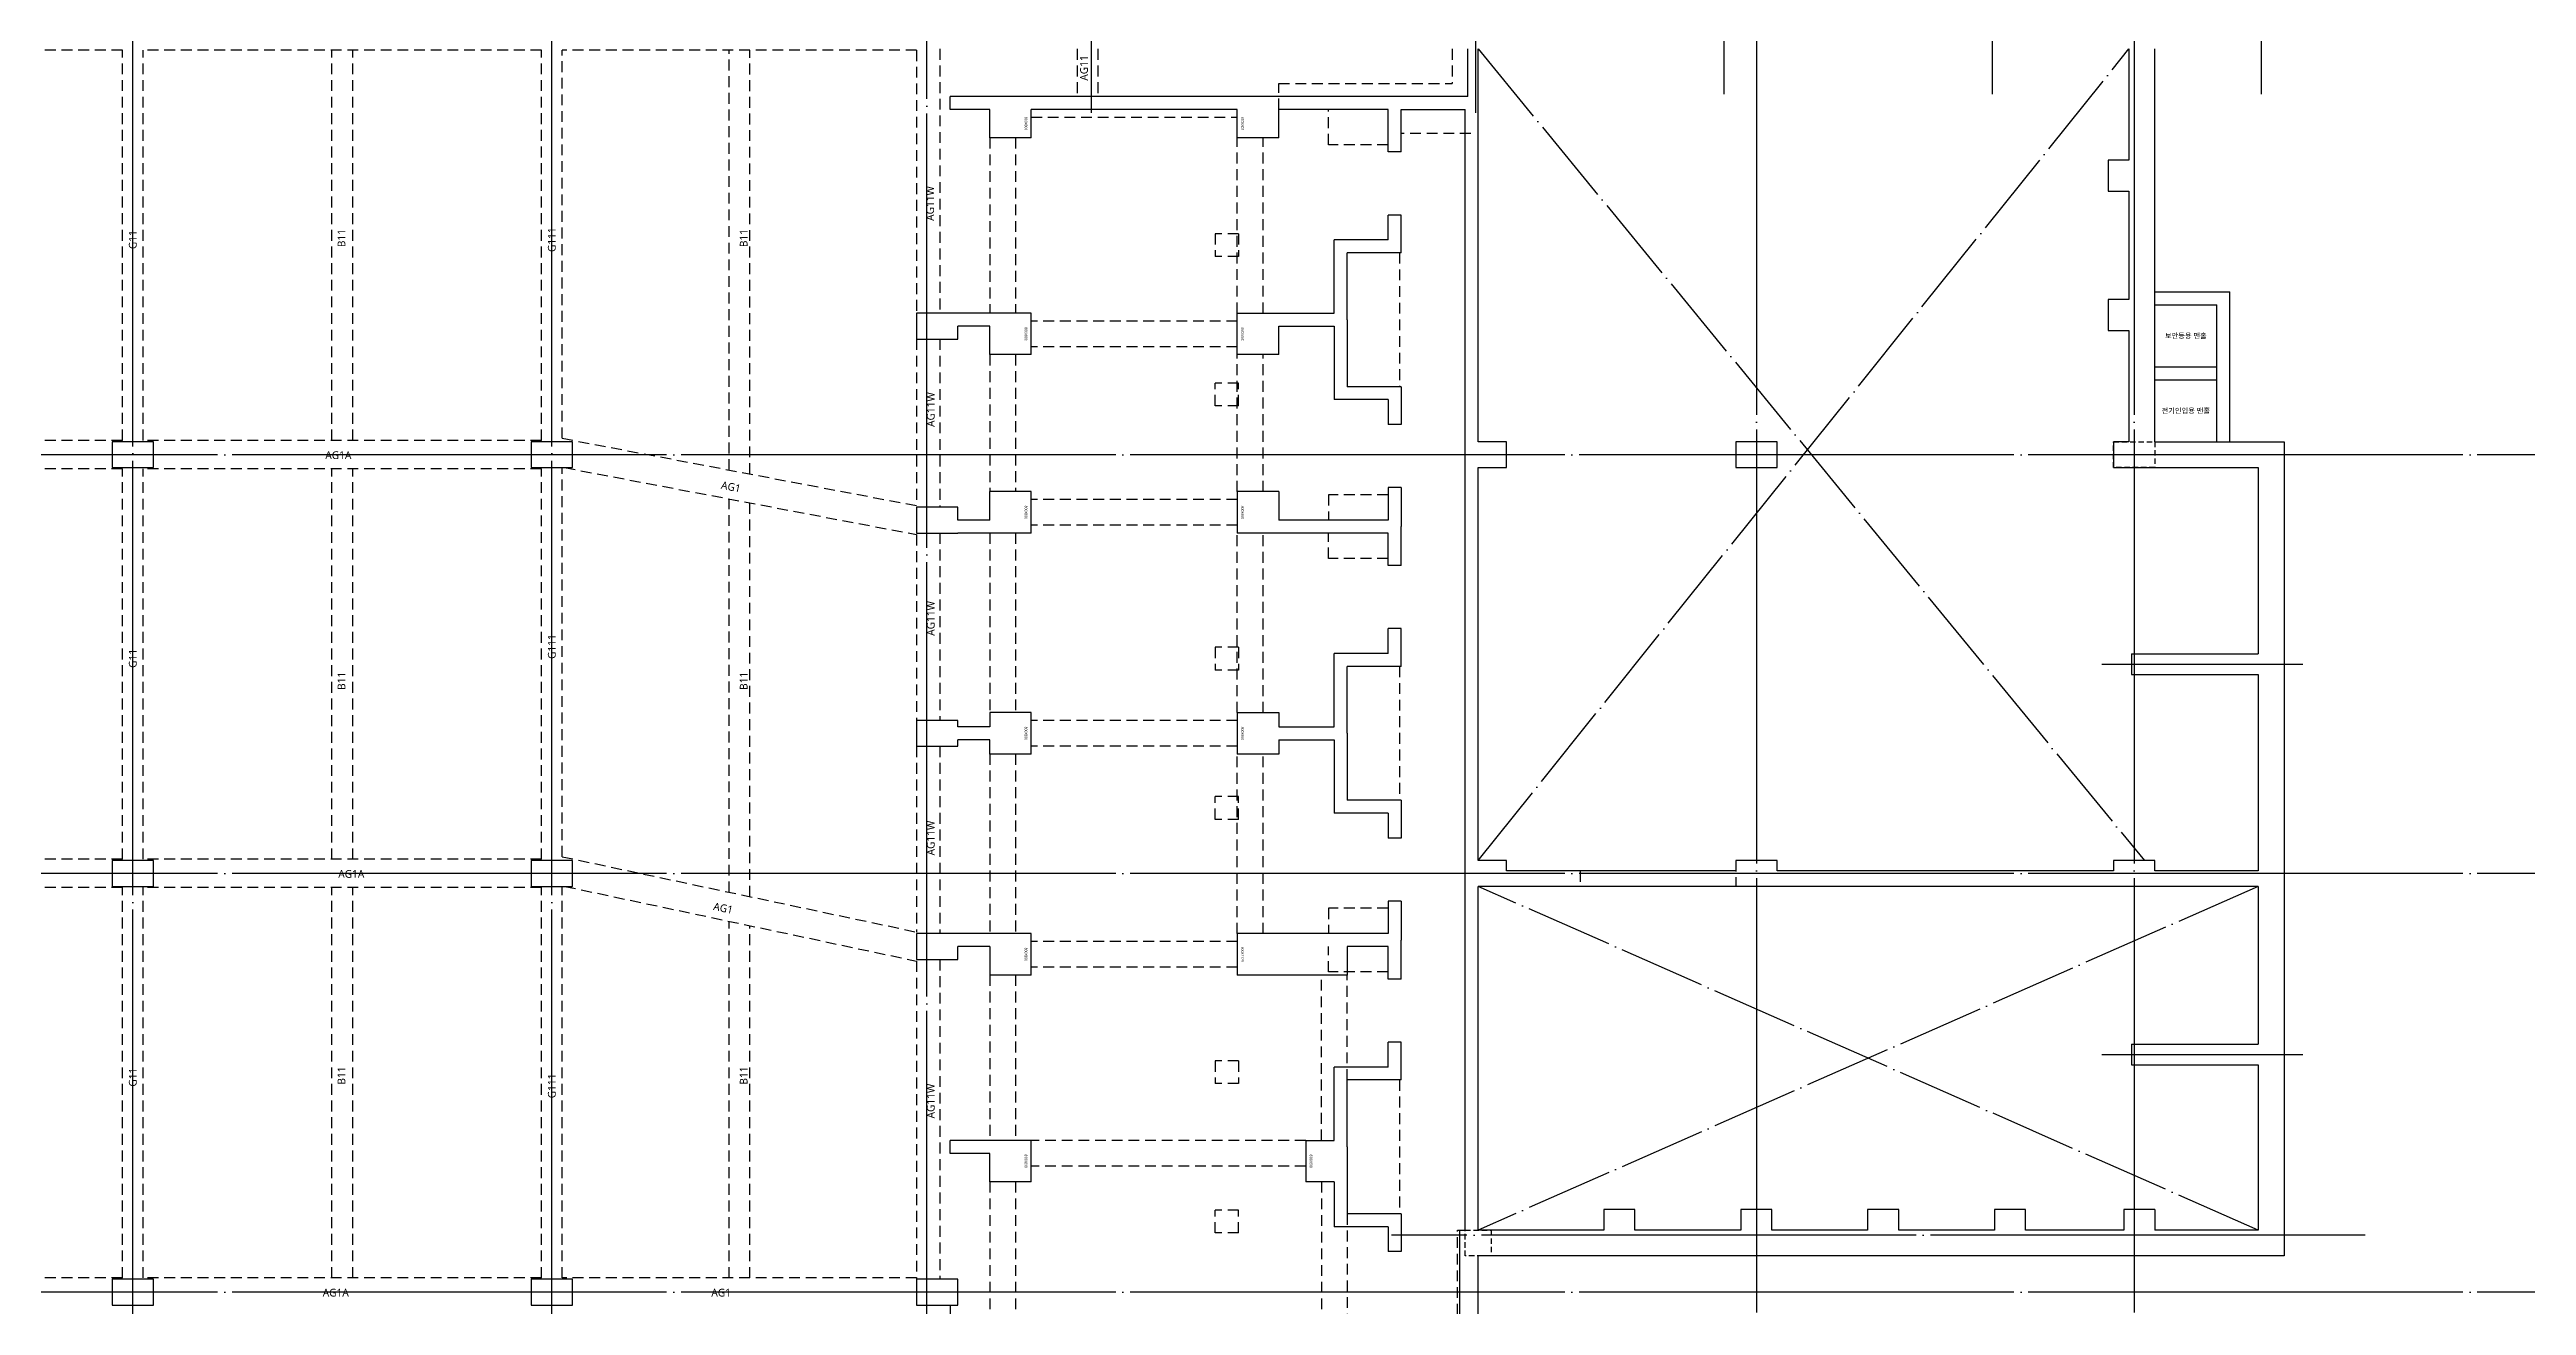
# Model space of a CAD drawing. Header units: millimetres. Extents: x 327808 to 2562540, y -728300 to 402793.
# Drawn here: x 1956340 to 2004220, y -633808 to -609513 of the extents above; entities that cross this region are included whole.
import ezdxf
from ezdxf.enums import TextEntityAlignment as Align
from ezdxf.xclip import XClip

# ---------------------------------------------------------------- set-up
doc = ezdxf.new("R2010")
doc.units = ezdxf.units.MM
doc.header["$LTSCALE"] = 140
doc.header["$XCLIPFRAME"] = 0
for name, pattern in [('XS-지하주차장$0$CEN', [62, 60, -1, 0, -1]), ('XS-지하주차장$0$DDOT', [14, 12, -1, 0, -1]), ('XS-지하주차장$0$HID', [2.3, 1.5, -0.8])]:
    doc.linetypes.add(name, pattern=pattern)
for name, color, linetype in [('XS-지하주차장$0$AWG', 5, 'XS-지하주차장$0$HID'), ('XS-지하주차장$0$B', 9, 'XS-지하주차장$0$HID'), ('XS-지하주차장$0$C3', 145, 'Continuous'), ('XS-지하주차장$0$CEN-P', 14, 'XS-지하주차장$0$CEN'), ('XS-지하주차장$0$COL', 2, 'Continuous'), ('XS-지하주차장$0$G', 4, 'XS-지하주차장$0$HID'), ('XS-지하주차장$0$OPEN', 9, 'XS-지하주차장$0$DDOT'), ('XS-지하주차장$0$TG', 30, 'XS-지하주차장$0$HID'), ('XS-지하주차장$0$W1', 2, 'Continuous'), ('XS-지하주차장$0$W1-H', 11, 'XS-지하주차장$0$HID'), ('XS-지하주차장$0$WG', 6, 'XS-지하주차장$0$HID')]:
    doc.layers.add(name, color=color, linetype=linetype)
for name, color, linetype, plot in [('XS-지하주차장$0$B-TEXT', 7, 'Continuous', False), ('XS-지하주차장$0$DEFPOINT', 144, 'Continuous', False), ('XS-지하주차장$0$G-TEXT', 3, 'Continuous', False), ('XS-지하주차장$0$PD', 145, 'XS-지하주차장$0$HID', False)]:
    doc.layers.add(name, color=color, linetype=linetype, plot=plot)
doc.styles.add('XS-지하주차장$0$맑은 고딕', font='malgun.ttf')
doc.styles.add('XS-지하주차장$0$맑은고딕', font='malgun.ttf')

# ---------------------------------------------------------------- blocks, each defined once
blk = doc.blocks.new('XS-지하주차장$0$B1-5')
at = {"layer": 'XS-지하주차장$0$PD'}
for p, q in [((720, 10065), (720, 8715)), ((3025, 8685), (5615, 8685)), ((11025, 8685), (13615, 8685)), ((19025, 8685), (21615, 8685)), ((935, 8465), (935, 7315)), ((7705, 8465), (7705, 7315)), ((8935, 8465), (8935, 7315)), ((15705, 8465), (15705, 7315)), ((16935, 8465), (16935, 7315)), ((935, 7315), (250, 7315)), ((7705, 7315), (8195, 7315)), ((8935, 7315), (8445, 7315)), ((15705, 7315), (16195, 7315)), ((16935, 7315), (16445, 7315)), ((2655, 5575), (3095, 5575)), ((2655, 5575), (2655, 5120)), ((3095, 5575), (3095, 5120)), ((5985, 5575), (5545, 5575)), ((5545, 5575), (5545, 5120)), ((5985, 5575), (5985, 5120)), ((10655, 5575), (11095, 5575)), ((10655, 5575), (10655, 5120)), ((11095, 5575), (11095, 5120)), ((13985, 5575), (13545, 5575)), ((13545, 5575), (13545, 5120)), ((13985, 5575), (13985, 5120)), ((18655, 5575), (19095, 5575)), ((18655, 5575), (18655, 5120)), ((19095, 5575), (19095, 5120)), ((21985, 5575), (21545, 5575)), ((21545, 5575), (21545, 5120)), ((21985, 5575), (21985, 5120)), ((2655, 5120), (3095, 5120)), ((5985, 5120), (5545, 5120)), ((10655, 5120), (11095, 5120)), ((13985, 5120), (13545, 5120)), ((18655, 5120), (19095, 5120)), ((21985, 5120), (21545, 5120))]:
    blk.add_line(p, q, dxfattribs=at)
at = {"layer": 'XS-지하주차장$0$W1'}
for p, q in [((6680, 10205), (0, 10205)), ((14780, 10205), (7180, 10205)), ((21930, 10205), (15280, 10205)), ((44415, 10205), (22430, 10205)), ((0, 10005), (0, 0)), ((21930, 9955), (250, 9955)), ((250, 8715), (250, 9955)), ((21930, 9855), (21930, 9955)), ((44765, 9855), (21930, 9855)), ((1075, 8715), (250, 8715)), ((1075, 8715), (1075, 8465)), ((3025, 8715), (2295, 8715)), ((2295, 8715), (2295, 8465)), ((3025, 8715), (3025, 7675)), ((5615, 8715), (6345, 8715)), ((5615, 8715), (5615, 7675)), ((6345, 8715), (6345, 8465)), ((7565, 8715), (8320, 8715)), ((7565, 8715), (7565, 8465)), ((9075, 8715), (8320, 8715)), ((9075, 8715), (9075, 8465)), ((11025, 8715), (10295, 8715)), ((10295, 8715), (10295, 8465)), ((11025, 8715), (11025, 7675)), ((13615, 8715), (14345, 8715)), ((13615, 8715), (13615, 7675)), ((14345, 8715), (14345, 8465)), ((15565, 8715), (16320, 8715)), ((15565, 8715), (15565, 8465)), ((17075, 8715), (16320, 8715)), ((17075, 8715), (17075, 8465)), ((19025, 8715), (18295, 8715)), ((18295, 8715), (18295, 8465)), ((19025, 8715), (19025, 7675)), ((21615, 8715), (22345, 8715)), ((21615, 8715), (21615, 7675)), ((22345, 8715), (22345, 8465)), ((1075, 8465), (250, 8465)), ((250, 8465), (250, 6350)), ((2775, 8465), (2295, 8465)), ((2775, 8465), (2775, 7425)), ((5865, 8465), (6345, 8465)), ((5865, 8465), (5865, 7425)), ((7565, 8465), (8195, 8465)), ((8195, 8465), (8195, 6350)), ((8445, 8465), (8445, 5550)), ((9075, 8465), (8445, 8465)), ((10775, 8465), (10295, 8465)), ((10775, 8465), (10775, 7425)), ((13865, 8465), (14345, 8465)), ((13865, 8465), (13865, 7425)), ((15565, 8465), (16195, 8465)), ((16195, 8465), (16195, 5550)), ((16445, 8465), (16445, 7675)), ((17075, 8465), (16445, 8465)), ((18775, 8465), (18295, 8465)), ((18775, 8465), (18775, 7425)), ((21865, 8465), (22345, 8465)), ((21865, 8465), (21865, 7425)), ((4320, 7675), (3025, 7675)), ((4320, 7675), (5615, 7675)), ((12320, 7675), (11025, 7675)), ((12320, 7675), (13615, 7675)), ((16445, 7675), (16995, 7675)), ((16995, 7675), (16995, 5550)), ((20320, 7675), (19025, 7675)), ((20320, 7675), (21615, 7675)), ((4195, 7425), (2775, 7425)), ((4195, 5550), (4195, 7425)), ((4445, 7425), (5865, 7425)), ((4445, 6350), (4445, 7425)), ((12195, 7425), (10775, 7425)), ((12195, 6350), (12195, 7425)), ((12445, 6350), (12445, 7425)), ((12445, 7425), (13865, 7425)), ((20195, 7425), (18775, 7425)), ((20195, 6875), (20195, 7425)), ((20995, 7425), (21865, 7425)), ((20995, 7425), (20995, 6875)), ((20195, 6875), (20995, 6875)), ((800, 6350), (250, 6350)), ((800, 6350), (800, 5550)), ((4995, 6350), (4445, 6350)), ((4995, 6350), (4995, 5550)), ((7645, 6350), (8195, 6350)), ((7645, 6350), (7645, 5550)), ((11920, 6350), (12195, 6350)), ((11920, 5550), (11920, 6350)), ((12445, 6350), (12720, 6350)), ((12720, 6350), (12720, 5550)), ((250, 5550), (250, 1565)), ((800, 5550), (250, 5550)), ((4995, 5550), (4195, 5550)), ((7645, 5550), (8445, 5550)), ((11920, 5550), (12720, 5550)), ((16195, 5550), (16995, 5550)), ((800, 1565), (250, 1565)), ((800, 1565), (800, 765)), ((4995, 1565), (4195, 1565)), ((4195, 1565), (4195, 150)), ((4995, 1565), (4995, 765)), ((8445, 1565), (7645, 1565)), ((7645, 1565), (7645, 765)), ((8445, 1565), (8445, 150)), ((12720, 1565), (11920, 1565)), ((11920, 1565), (11920, 765)), ((12720, 1565), (12720, 765)), ((16995, 1565), (16195, 1565)), ((16195, 1565), (16195, 150)), ((16995, 1565), (16995, 765)), ((20995, 1565), (20195, 1565)), ((20195, 1565), (20195, 0)), ((20995, 1565), (20995, 765)), ((800, 765), (250, 765)), ((250, 765), (250, 0)), ((4995, 765), (4445, 765)), ((4445, 765), (4445, 150)), ((8195, 765), (7645, 765)), ((8195, 765), (8195, 150)), ((11920, 765), (12195, 765)), ((12195, 765), (12195, 150)), ((12720, 765), (12445, 765)), ((12445, 765), (12445, 150)), ((16445, 765), (16445, 150)), ((16445, 765), (16995, 765)), ((20995, 765), (20445, 765)), ((20445, 765), (20445, 0)), ((250, 0), (0, 0)), ((20445, 0), (20195, 0))]:
    blk.add_line(p, q, dxfattribs=at)
at = {"layer": 'XS-지하주차장$0$DEFPOINT', "color": 1, "style": 'XS-지하주차장$0$맑은고딕', "width": 0.8}
for s, p in [('800X800', (20595, 6975)), ('800X800', (525, 5650)), ('800X800', (4595, 5650)), ('800X800', (8045, 5650)), ('800X800', (12320, 5650)), ('800X2125', (16595, 5650)), ('800X800', (525, 1465)), ('800X800', (4595, 1465)), ('800X800', (8045, 1465)), ('800X800', (12320, 1465)), ('800X800', (16595, 1465)), ('800X800', (20595, 1465))]:
    blk.add_text(s, height=50, dxfattribs=at).set_placement(p, align=Align.MIDDLE_CENTER)
blk = doc.blocks.new('XS-지하주차장$0$B2-W')
at = {"layer": 'XS-지하주차장$0$W1-H'}
for p, q in [((143205, 48690), (143205, 49610)), ((143405, 48690), (143405, 49610)), ((155985, 49610), (155985, 47460)), ((156485, 42010), (156485, 49610)), ((133200, 48440), (133200, 48690)), ((143205, 48690), (133200, 48690)), ((133965, 48440), (133200, 48440)), ((133965, 47890), (133965, 48440)), ((134765, 47890), (134765, 48440)), ((138750, 48440), (134765, 48440)), ((138750, 47890), (138750, 48440)), ((141665, 48440), (139550, 48440)), ((139550, 47890), (139550, 48440)), ((141665, 47615), (141665, 48440)), ((141915, 48440), (143155, 48440)), ((141915, 47615), (141915, 48440)), ((143155, 26760), (143155, 48440)), ((143405, 42010), (143405, 48690)), ((134765, 47890), (133965, 47890)), ((139550, 47890), (138750, 47890)), ((141915, 47615), (141665, 47615)), ((155585, 47460), (155585, 46860)), ((155985, 47460), (155585, 47460)), ((155585, 46860), (155985, 46860)), ((155985, 46860), (155985, 44760)), ((141665, 45915), (141665, 46395)), ((141915, 46395), (141665, 46395)), ((141915, 45665), (141915, 46395)), ((140625, 44495), (140625, 45915)), ((141665, 45915), (140625, 45915)), ((140875, 44370), (140875, 45665)), ((141915, 45665), (140875, 45665)), ((155585, 44760), (155585, 44160)), ((155985, 44760), (155585, 44760)), ((133350, 44495), (132550, 44495)), ((132550, 44495), (132550, 43995)), ((134765, 44495), (133350, 44495)), ((133965, 44245), (133350, 44245)), ((133350, 43995), (133350, 44245)), ((133965, 43695), (133965, 44245)), ((134765, 43695), (134765, 44495)), ((138750, 44495), (140625, 44495)), ((138750, 43695), (138750, 44495)), ((139550, 44245), (140625, 44245)), ((139550, 43695), (139550, 44245)), ((140625, 44245), (140625, 42825)), ((140875, 44370), (140875, 43075)), ((155585, 44160), (155985, 44160)), ((155985, 44160), (155985, 42010)), ((132550, 43995), (133350, 43995)), ((134765, 43695), (133965, 43695)), ((139550, 43695), (138750, 43695)), ((141665, 42825), (140625, 42825)), ((141915, 43075), (140875, 43075)), ((141665, 42825), (141665, 42345)), ((141915, 43075), (141915, 42345)), ((141915, 42345), (141665, 42345)), ((117000, 42010), (117000, 41510)), ((117800, 42010), (117000, 42010)), ((117800, 41510), (117800, 42010)), ((125100, 42010), (125100, 41510)), ((125900, 42010), (125100, 42010)), ((125900, 41510), (125900, 42010)), ((143955, 42010), (143405, 42010)), ((143955, 41510), (143955, 42010)), ((148385, 42010), (148385, 41510)), ((149185, 42010), (148385, 42010)), ((149185, 41510), (149185, 42010)), ((155685, 42010), (155685, 41510)), ((155985, 42010), (155685, 42010)), ((156485, 42010), (158985, 42010)), ((158985, 42010), (158985, 26260)), ((117000, 41510), (117800, 41510)), ((125100, 41510), (125900, 41510)), ((143405, 33910), (143405, 41510)), ((143405, 41510), (143955, 41510)), ((148385, 41510), (149185, 41510)), ((155685, 41510), (158485, 41510)), ((158485, 41510), (158485, 37910)), ((133350, 40745), (132550, 40745)), ((132550, 40745), (132550, 40245)), ((133350, 40495), (133350, 40745)), ((134765, 41045), (133965, 41045)), ((133965, 40495), (133965, 41045)), ((134765, 40245), (134765, 41045)), ((138750, 41045), (138750, 40245)), ((139550, 41045), (138750, 41045)), ((139550, 41045), (139550, 40495)), ((141665, 41125), (141665, 40495)), ((141915, 41125), (141665, 41125)), ((141915, 41125), (141915, 40370)), ((132550, 40245), (133350, 40245)), ((133965, 40495), (133350, 40495)), ((134765, 40245), (133350, 40245)), ((141665, 40245), (138750, 40245)), ((141665, 40495), (139550, 40495)), ((141665, 39615), (141665, 40245)), ((141915, 39615), (141915, 40370)), ((141915, 39615), (141665, 39615)), ((141665, 37915), (141665, 38395)), ((141915, 38395), (141665, 38395)), ((141915, 37665), (141915, 38395)), ((140625, 36495), (140625, 37915)), ((141665, 37915), (140625, 37915)), ((156035, 37910), (158485, 37910)), ((156035, 37910), (156035, 37510)), ((140875, 36370), (140875, 37665)), ((141915, 37665), (140875, 37665)), ((156035, 37510), (158485, 37510)), ((158485, 37510), (158485, 33710)), ((133350, 36620), (132550, 36620)), ((132550, 36620), (132550, 36120)), ((133350, 36495), (133350, 36620)), ((133965, 36495), (133350, 36495)), ((134765, 36770), (133965, 36770)), ((133965, 36770), (133965, 36495)), ((134765, 35970), (134765, 36770)), ((138750, 36770), (138750, 35970)), ((138750, 36770), (139550, 36770)), ((139550, 36770), (139550, 36495)), ((139550, 36495), (140625, 36495)), ((132550, 36120), (133350, 36120)), ((133965, 36245), (133350, 36245)), ((133350, 36120), (133350, 36245)), ((133965, 35970), (133965, 36245)), ((134765, 35970), (133965, 35970)), ((139550, 35970), (138750, 35970)), ((139550, 36245), (140625, 36245)), ((139550, 36245), (139550, 35970)), ((140625, 36245), (140625, 34825)), ((140875, 36370), (140875, 35075)), ((141915, 35075), (140875, 35075)), ((141915, 35075), (141915, 34345)), ((141665, 34825), (140625, 34825)), ((141665, 34825), (141665, 34345)), ((141915, 34345), (141665, 34345)), ((117000, 33910), (117000, 33410)), ((117800, 33910), (117000, 33910)), ((117800, 33410), (117800, 33910)), ((125100, 33910), (125100, 33410)), ((125900, 33910), (125100, 33910)), ((125900, 33410), (125900, 33910)), ((143955, 33910), (143405, 33910)), ((143955, 33710), (143955, 33910)), ((145375, 33710), (143955, 33710)), ((145375, 33710), (145375, 33410)), ((148385, 33910), (148385, 33410)), ((149185, 33910), (148385, 33910)), ((149185, 33710), (149185, 33910)), ((155685, 33710), (149185, 33710)), ((155685, 33910), (155685, 33710)), ((156485, 33910), (155685, 33910)), ((156485, 33710), (156485, 33910)), ((158485, 33710), (156485, 33710)), ((117000, 33410), (117800, 33410)), ((125100, 33410), (125900, 33410)), ((141665, 33125), (141665, 32495)), ((141915, 33125), (141665, 33125)), ((141915, 33125), (141915, 32370)), ((143405, 26760), (143405, 33410)), ((145375, 33410), (143405, 33410)), ((158485, 33410), (148385, 33410)), ((158485, 33410), (158485, 30360)), ((133350, 32495), (132550, 32495)), ((132550, 32495), (132550, 31995)), ((134765, 32495), (133350, 32495)), ((133965, 32245), (133350, 32245)), ((133350, 31995), (133350, 32245)), ((133965, 32245), (133965, 31695)), ((134765, 31695), (134765, 32495)), ((141665, 32495), (138750, 32495)), ((138750, 32495), (138750, 31695)), ((141665, 32245), (140875, 32245)), ((140875, 32245), (140875, 31695)), ((141665, 31615), (141665, 32245)), ((141915, 31615), (141915, 32370)), ((132550, 31995), (133350, 31995)), ((134765, 31695), (133965, 31695)), ((140875, 31695), (138750, 31695)), ((141915, 31615), (141665, 31615)), ((141665, 29915), (141665, 30395)), ((141915, 30395), (141665, 30395)), ((141915, 29665), (141915, 30395)), ((156035, 30360), (158485, 30360)), ((156035, 30360), (156035, 29960)), ((140625, 28495), (140625, 29915)), ((141665, 29915), (140625, 29915)), ((156035, 29960), (158485, 29960)), ((158485, 29960), (158485, 26760)), ((140875, 28370), (140875, 29665)), ((141915, 29665), (140875, 29665)), ((133200, 28245), (133200, 28495)), ((134765, 28495), (133200, 28495)), ((134765, 27695), (134765, 28495)), ((140075, 28495), (140625, 28495)), ((140075, 28495), (140075, 27695)), ((140875, 28370), (140875, 27075)), ((133965, 28245), (133200, 28245)), ((133965, 27695), (133965, 28245)), ((134765, 27695), (133965, 27695)), ((140625, 27695), (140075, 27695)), ((140625, 27695), (140625, 26825)), ((141665, 26825), (140625, 26825)), ((141915, 27075), (140875, 27075)), ((141665, 26825), (141665, 26345)), ((141915, 27075), (141915, 26345)), ((146435, 27160), (145835, 27160)), ((145835, 27160), (145835, 26760)), ((146435, 26760), (146435, 27160)), ((149085, 27160), (148485, 27160)), ((148485, 27160), (148485, 26760)), ((149085, 26760), (149085, 27160)), ((151535, 27160), (150935, 27160)), ((150935, 27160), (150935, 26760)), ((151535, 26760), (151535, 27160)), ((153985, 27160), (153385, 27160)), ((153385, 27160), (153385, 26760)), ((153985, 26760), (153985, 27160)), ((155885, 27160), (155885, 26760)), ((156485, 27160), (155885, 27160)), ((156485, 27160), (156485, 26760)), ((141915, 26345), (141665, 26345)), ((143005, 3875), (143005, 26760)), ((143005, 26760), (143155, 26760)), ((145835, 26760), (143405, 26760)), ((148485, 26760), (146435, 26760)), ((150935, 26760), (149085, 26760)), ((153385, 26760), (151535, 26760)), ((155885, 26760), (153985, 26760)), ((158485, 26760), (156485, 26760)), ((143405, 4275), (143405, 26260)), ((158985, 26260), (143405, 26260)), ((117000, 25810), (117000, 25310)), ((117800, 25810), (117000, 25810)), ((117800, 25310), (117800, 25810)), ((125100, 25810), (125100, 25310)), ((125900, 25810), (125100, 25810)), ((125900, 25310), (125900, 25810)), ((132550, 25810), (132550, 25310)), ((133350, 25810), (132550, 25810)), ((133350, 25310), (133350, 25810)), ((117000, 25310), (117800, 25310)), ((125100, 25310), (125900, 25310)), ((132550, 25310), (133350, 25310))]:
    blk.add_line(p, q, dxfattribs=at)
blk = doc.blocks.new('XS-지하주차장')
at = {"layer": 'XS-지하주차장$0$AWG'}
for p, q in [((679060, 117630), (679060, 118130)), ((679060, 118130), (682415, 118130))]:
    blk.add_line(p, q, dxfattribs=at)
at = {"layer": 'XS-지하주차장$0$B'}
for p, q in [((660760, 111225), (660760, 118775)), ((661160, 111225), (661160, 118775)), ((668435, 110654), (668435, 118775)), ((668835, 110578), (668835, 118775)), ((660760, 103125), (660760, 110675)), ((661160, 103125), (661160, 110675)), ((668435, 102487), (668435, 110095)), ((668835, 102402), (668835, 110019)), ((660760, 95025), (660760, 102575)), ((661160, 95025), (661160, 102575)), ((668435, 95025), (668435, 101925)), ((668835, 95025), (668835, 101840))]:
    blk.add_line(p, q, dxfattribs=at)
at = {"layer": 'XS-지하주차장$0$C3', "linetype": 'XS-지하주차장$0$HID', "ltscale": 0.5}
for points in [[(695195, 111200), (695995, 111200), (695995, 110700), (695195, 110700)], [(682665, 95950), (683165, 95950), (683165, 95450), (682665, 95450)]]:
    blk.add_lwpolyline(points, close=True, dxfattribs=at)
at = {"layer": 'XS-지하주차장$0$CEN-P'}
for p, q in [((672260, 48390), (672260, 243390)), ((675440, 117560), (675440, 243390)), ((682865, 243390), (682865, 117560)), ((687665, 243390), (687665, 117925)), ((698060, 117925), (698060, 243390)), ((692860, 117925), (692860, 131575)), ((688295, 120120), (688295, 92750)), ((695595, 120120), (695595, 48390)), ((727990, 110950), (504010, 110950)), ((694975, 106900), (698860, 106900)), ((727990, 102850), (504010, 102850)), ((694975, 99350), (698860, 99350)), ((700060, 95850), (681240, 95850)), ((727990, 94750), (504010, 94750))]:
    blk.add_line(p, q, dxfattribs=at)
at = {"layer": 'XS-지하주차장$0$CEN-P', "color": 181}
for p, q in [((656910, 93750), (656910, 120050)), ((665010, 93750), (665010, 120050))]:
    blk.add_line(p, q, dxfattribs=at)
at = {"layer": 'XS-지하주차장$0$COL'}
for p, q in [((682715, 117880), (682715, 118800)), ((682915, 117880), (682915, 118800)), ((695495, 118800), (695495, 116650)), ((695995, 111200), (695995, 118800)), ((695095, 116650), (695095, 116050)), ((695495, 116650), (695095, 116650)), ((695095, 116050), (695495, 116050)), ((695495, 116050), (695495, 113950)), ((695995, 114100), (697445, 114100)), ((697445, 111200), (697445, 114100)), ((695095, 113950), (695095, 113350)), ((695495, 113950), (695095, 113950)), ((695995, 113850), (697195, 113850)), ((697195, 111200), (697195, 113850)), ((695095, 113350), (695495, 113350)), ((695495, 113350), (695495, 111200)), ((695995, 112650), (697195, 112650)), ((695995, 112400), (697195, 112400)), ((683465, 111200), (682915, 111200)), ((683465, 110700), (683465, 111200)), ((695195, 111200), (695195, 110700)), ((695495, 111200), (695195, 111200)), ((695995, 111200), (698495, 111200)), ((698495, 111200), (698495, 95450)), ((682915, 110700), (683465, 110700)), ((695195, 110700), (697995, 110700)), ((697995, 110700), (697995, 107100)), ((695545, 107100), (697995, 107100)), ((695545, 107100), (695545, 106700)), ((695545, 106700), (697995, 106700)), ((697995, 106700), (697995, 102900)), ((683465, 103100), (682915, 103100)), ((683465, 102900), (683465, 103100)), ((687895, 103100), (687895, 102900)), ((688695, 103100), (687895, 103100)), ((688695, 102900), (688695, 103100)), ((695195, 103100), (695195, 102900)), ((695995, 103100), (695195, 103100)), ((695995, 102900), (695995, 103100)), ((697995, 102600), (682915, 102600)), ((687895, 102900), (683465, 102900)), ((695195, 102900), (688695, 102900)), ((697995, 102900), (695995, 102900)), ((697995, 102600), (697995, 99550)), ((695545, 99550), (697995, 99550)), ((695545, 99550), (695545, 99150)), ((695545, 99150), (697995, 99150)), ((697995, 99150), (697995, 95950)), ((685945, 96350), (685345, 96350)), ((685345, 96350), (685345, 95950)), ((685945, 95950), (685945, 96350)), ((688595, 96350), (687995, 96350)), ((687995, 96350), (687995, 95950)), ((688595, 95950), (688595, 96350)), ((691045, 96350), (690445, 96350)), ((690445, 96350), (690445, 95950)), ((691045, 95950), (691045, 96350)), ((693495, 96350), (692895, 96350)), ((692895, 96350), (692895, 95950)), ((693495, 95950), (693495, 96350)), ((695395, 96350), (695395, 95950)), ((695995, 96350), (695395, 96350)), ((695995, 96350), (695995, 95950)), ((685345, 95950), (682915, 95950)), ((687995, 95950), (685945, 95950)), ((690445, 95950), (688595, 95950)), ((692895, 95950), (691045, 95950)), ((695395, 95950), (693495, 95950)), ((697995, 95950), (695995, 95950)), ((698495, 95450), (682915, 95450))]:
    blk.add_line(p, q, dxfattribs=at)
for points in [[(672860, 113685), (672060, 113685), (672060, 113185), (672860, 113185), (672860, 113435)], [(672860, 109685), (672860, 109935), (672060, 109935), (672060, 109435), (672860, 109435)], [(672860, 105685), (672860, 105810), (672060, 105810), (672060, 105310), (672860, 105310), (672860, 105435)], [(672860, 101685), (672060, 101685), (672060, 101185), (672860, 101185), (672860, 101435)]]:
    blk.add_lwpolyline(points, dxfattribs=at)
for points in [[(656510, 111200), (656510, 110700), (657310, 110700), (657310, 111200)], [(664610, 111200), (664610, 110700), (665410, 110700), (665410, 111200)], [(687895, 111200), (687895, 110700), (688695, 110700), (688695, 111200)], [(656510, 103100), (656510, 102600), (657310, 102600), (657310, 103100)], [(664610, 103100), (664610, 102600), (665410, 102600), (665410, 103100)], [(656510, 95000), (656510, 94500), (657310, 94500), (657310, 95000)], [(664610, 95000), (664610, 94500), (665410, 94500), (665410, 95000)], [(672060, 95000), (672060, 94500), (672860, 94500), (672860, 95000)]]:
    blk.add_lwpolyline(points, close=True, dxfattribs=at)
at = {"layer": 'XS-지하주차장$0$G'}
for p, q in [((656710, 118775), (649010, 118775)), ((656710, 111225), (656710, 118775)), ((657110, 111225), (657110, 118775)), ((664810, 118775), (657110, 118775)), ((664810, 111225), (664810, 118775)), ((665210, 111268), (665210, 118775)), ((672060, 118775), (665210, 118775)), ((672060, 118775), (672060, 113685)), ((672510, 118800), (672510, 113685)), ((675165, 118800), (675165, 117880)), ((675565, 118800), (675565, 117880)), ((672060, 113185), (672060, 109965)), ((672510, 113185), (672510, 109935)), ((656710, 111225), (649010, 111225)), ((664810, 111225), (657110, 111225)), ((665210, 111268), (672060, 109965)), ((656710, 110675), (649010, 110675)), ((656710, 103125), (656710, 110675)), ((657110, 103125), (657110, 110675)), ((664810, 110675), (657110, 110675)), ((664810, 103125), (664810, 110675)), ((665210, 103174), (665210, 110700)), ((665253, 110700), (672060, 109405)), ((672060, 109405), (672060, 105810)), ((672510, 109435), (672510, 105810)), ((672060, 105310), (672060, 101716)), ((672510, 105310), (672510, 101685)), ((656710, 103125), (649010, 103125)), ((664810, 103125), (657110, 103125)), ((665210, 103174), (672060, 101716)), ((656710, 102575), (649010, 102575)), ((656710, 95025), (656710, 102575)), ((657110, 95025), (657110, 102575)), ((664810, 102575), (657110, 102575)), ((664810, 95025), (664810, 102575)), ((665210, 95025), (665210, 102600)), ((665264, 102600), (672060, 101154)), ((672060, 101154), (672060, 95000)), ((672510, 101185), (672510, 95000)), ((656710, 95025), (649010, 95025)), ((664810, 95025), (657110, 95025)), ((672060, 95025), (665210, 95025)), ((672710, 94500), (672710, 87385))]:
    blk.add_line(p, q, dxfattribs=at)
at = {"layer": 'XS-지하주차장$0$OPEN'}
for p, q in [((682915, 118800), (695795, 103100)), ((682915, 103100), (695495, 118800)), ((697995, 102600), (682915, 95950)), ((697995, 95950), (682915, 102600))]:
    blk.add_line(p, q, dxfattribs=at)
at = {"layer": 'XS-지하주차장$0$TG'}
for p, q in [((674275, 117480), (678260, 117480)), ((673475, 117080), (673475, 113685)), ((673975, 117080), (673975, 113685)), ((678260, 113685), (678260, 117080)), ((678760, 113685), (678760, 117080)), ((678260, 113535), (674275, 113535)), ((678260, 113035), (674275, 113035)), ((673475, 112885), (673475, 110235)), ((673975, 112885), (673975, 110235)), ((678260, 110235), (678260, 112885)), ((678760, 110235), (678760, 112885)), ((678260, 110085), (674275, 110085)), ((673475, 109435), (673475, 105960)), ((673975, 109435), (673975, 105960)), ((678260, 109585), (674275, 109585)), ((678260, 105960), (678260, 109435)), ((678760, 105960), (678760, 109435)), ((678260, 105810), (674275, 105810)), ((673475, 105160), (673475, 101685)), ((673975, 105160), (673975, 101685)), ((678260, 105310), (674275, 105310)), ((678260, 101685), (678260, 105160)), ((678760, 101685), (678760, 105160)), ((678260, 101535), (674275, 101535)), ((678260, 101035), (674275, 101035)), ((673475, 100885), (673475, 97685)), ((673975, 100885), (673975, 97685)), ((679885, 97685), (679885, 100885)), ((680385, 98855), (680385, 100885)), ((679585, 97685), (674275, 97685)), ((673475, 96885), (673475, 94085)), ((673975, 96885), (673975, 94085)), ((679585, 97185), (674275, 97185)), ((679885, 96885), (679885, 94085)), ((680385, 96265), (680385, 94085))]:
    blk.add_line(p, q, dxfattribs=at)
at = {"layer": 'XS-지하주차장$0$WG'}
blk.add_line((682415, 118800), (682415, 118130), dxfattribs=at)
at = {"layer": 'XS-지하주차장$0$W1', "rotation": 270}
blk.add_blockref('XS-지하주차장$0$B1-5', (672710, 117880), dxfattribs=at)
at = {"layer": 'XS-지하주차장$0$W1-H'}
blk.add_blockref('XS-지하주차장$0$B2-W', (539510, 69190), dxfattribs=at)
at = {"layer": 'XS-지하주차장$0$B-TEXT', "color": 0, "style": 'XS-지하주차장$0$맑은 고딕'}
for s, p in [('AG11', (675297, 118430)), ('G11', (656909, 115109)), ('B11', (660943, 115140)), ('G111', (665009, 115109)), ('B11', (668718, 115140)), ('G111', (665009, 107238)), ('G11', (656909, 107009)), ('B11', (660943, 106575)), ('B11', (668718, 106575)), ('G11', (656909, 98909)), ('B11', (660943, 98940)), ('G111', (665009, 98740)), ('B11', (668718, 98940))]:
    blk.add_text(s, height=150, rotation=90, dxfattribs=at).set_placement(p, align=Align.MIDDLE_CENTER)
at = {"layer": 'XS-지하주차장$0$B-TEXT', "color": 1, "style": 'XS-지하주차장$0$맑은 고딕'}
for p in [(672322, 115809), (672334, 111823), (672334, 107783), (672334, 103535), (672334, 98447)]:
    blk.add_text('AG11W', height=150, rotation=90, dxfattribs=at).set_placement(p, align=Align.MIDDLE_CENTER)
at = {"layer": 'XS-지하주차장$0$DEFPOINT', "style": 'XS-지하주차장$0$맑은고딕'}
for s, p in [('보안등용 맨홀', (696595, 113250)), ('전기인입용 맨홀', (696595, 111800))]:
    blk.add_text(s, height=100, dxfattribs=at).set_placement(p, align=Align.MIDDLE_CENTER)
at = {"layer": 'XS-지하주차장$0$G-TEXT', "color": 3, "linetype": 'XS-지하주차장$0$HID', "style": 'XS-지하주차장$0$맑은 고딕'}
for s, p in [('AG1A', (660883, 110941)), ('AG1A', (661133, 102841)), ('AG1A', (660833, 94741)), ('AG1', (668283, 94741))]:
    blk.add_text(s, height=150, dxfattribs=at).set_placement(p, align=Align.MIDDLE_CENTER)
for p in [(668473, 110329), (668323, 102180)]:
    blk.add_text('AG1', height=150, rotation=347.8249, dxfattribs=at).set_placement(p, align=Align.MIDDLE_CENTER)

msp = doc.modelspace()

# ---------------------------------------------------------------- block references
ref = msp.add_blockref('XS-지하주차장', (1301040, -728300))
XClip(ref).set_block_clipping_path([(0, -0.0000000001), (1261500, 297000)])

doc.saveas('drawing.dxf')
